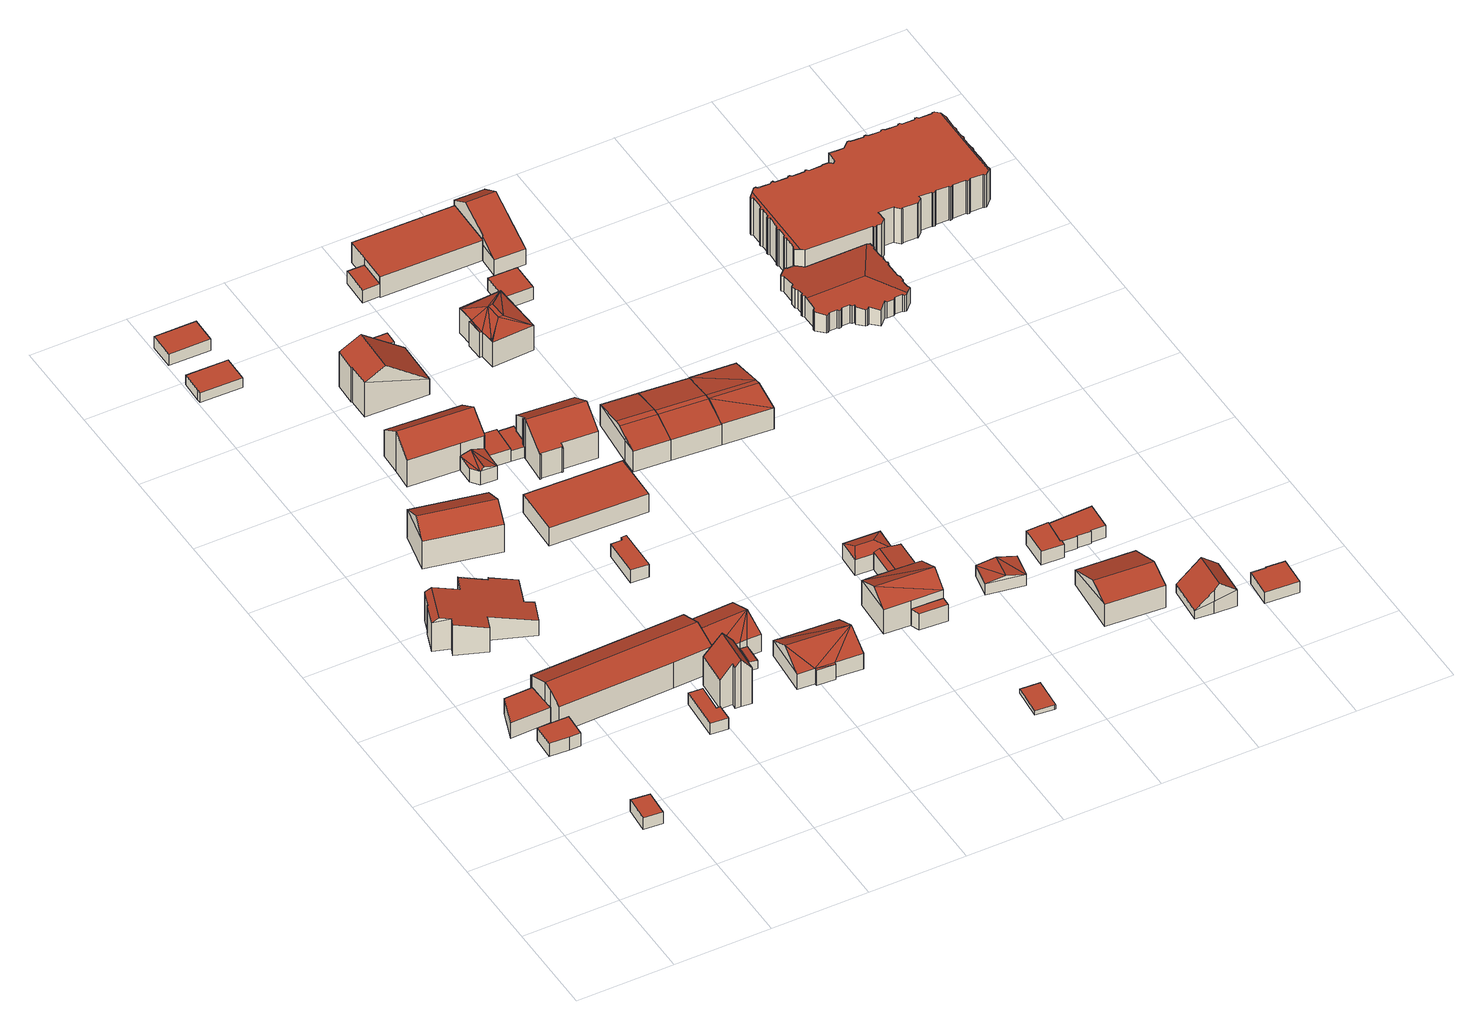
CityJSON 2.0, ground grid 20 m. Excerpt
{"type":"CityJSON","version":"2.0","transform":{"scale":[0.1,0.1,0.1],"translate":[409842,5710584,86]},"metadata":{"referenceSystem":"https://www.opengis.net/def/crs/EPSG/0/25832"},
"CityObjects":{
"building1":{"type":"Building","attributes":{"Gemeindeschluessel":"05978036","Geometrietyp2DReferenz":"3000","function":"31001_2460","roofType":"1000","measuredHeight":2.69},"geometry":[{"type":"MultiSurface","lod":"2","boundaries":[[[0,1,2,3]],[[1,4,5,2]],[[4,6,7,5]],[[6,0,3,7]],[[6,4,1,0]],[[3,2,5,7]]],"semantics":{"surfaces":[{"type":"WallSurface"},{"type":"RoofSurface"},{"type":"GroundSurface"}],"values":[0,0,0,0,1,2]}}]},
"building2":{"type":"Building","attributes":{"Gemeindeschluessel":"05978036","Geometrietyp2DReferenz":"3000","function":"31001_2460","roofType":"1000","measuredHeight":3.11},"geometry":[{"type":"MultiSurface","lod":"2","boundaries":[[[8,9,10,11]],[[9,12,13,10]],[[12,14,15,13]],[[14,16,17,15]],[[16,8,11,17]],[[16,14,12,9,8]],[[11,10,13,15,17]]],"semantics":{"surfaces":[{"type":"WallSurface"},{"type":"RoofSurface"},{"type":"GroundSurface"}],"values":[0,0,0,0,0,1,2]}}]},
"building3":{"type":"Building","attributes":{"Gemeindeschluessel":"05978036","Geometrietyp2DReferenz":"3000","function":"31001_2000","roofType":"1000","measuredHeight":3.64},"geometry":[{"type":"MultiSurface","lod":"2","boundaries":[[[18,19,20,21]],[[19,22,23,20]],[[22,24,25,23]],[[24,18,21,25]],[[24,22,19,18]],[[21,20,23,25]]],"semantics":{"surfaces":[{"type":"WallSurface"},{"type":"RoofSurface"},{"type":"GroundSurface"}],"values":[0,0,0,0,1,2]}}]},
"building4":{"type":"Building","attributes":{"Gemeindeschluessel":"05978036","Geometrietyp2DReferenz":"3000","function":"31001_1000","roofType":"5000","measuredHeight":7.67},"geometry":[{"type":"MultiSurface","lod":"2","boundaries":[[[26,27,28,29]],[[27,30,31,28]],[[30,32,33,31]],[[32,34,35,33]],[[34,36,37,35]],[[36,38,39,37]],[[38,40,41,39]],[[40,42,43,41]],[[42,44,45,43]],[[44,46,47,45]],[[46,48,49,47]],[[48,50,51,49]],[[50,52,53,51]],[[52,54,55,53]],[[54,56,57,55]],[[56,26,29,57]],[[58,59,48,46,44,42,40,38,36,34,32,30,27,26]],[[58,56,54,52,50,59]],[[50,48,59]],[[26,56,58]],[[29,28,31,33,35,37,39,41,43,45,47,49,51,53,55,57]]],"semantics":{"surfaces":[{"type":"WallSurface"},{"type":"RoofSurface"},{"type":"GroundSurface"}],"values":[0,0,0,0,0,0,0,0,0,0,0,0,0,0,0,0,1,1,0,0,2]}}]},
"building5":{"type":"Building","attributes":{"Gemeindeschluessel":"05978036","Geometrietyp2DReferenz":"3000","function":"31001_2000","roofType":"3100","measuredHeight":8.25},"geometry":[{"type":"MultiSurface","lod":"2","boundaries":[[[60,61,20,62]],[[61,63,64,20]],[[63,65,21,64]],[[65,66,67,21]],[[66,68,69,67]],[[68,70,71,69]],[[70,72,73,71]],[[72,74,75,73]],[[74,60,62,75]],[[70,68,66,65,63]],[[63,61,60,74,72,70]],[[62,20,64,21,67,69,71,73,75]]],"semantics":{"surfaces":[{"type":"WallSurface"},{"type":"RoofSurface"},{"type":"GroundSurface"}],"values":[0,0,0,0,0,0,0,0,0,1,1,2]}}]},
"building6":{"type":"Building","attributes":{"Gemeindeschluessel":"05978036","Geometrietyp2DReferenz":"3000","function":"31001_2460","roofType":"1000","measuredHeight":2.73},"geometry":[{"type":"MultiSurface","lod":"2","boundaries":[[[76,77,78,79]],[[77,80,81,78]],[[80,82,83,81]],[[82,84,85,83]],[[84,86,87,85]],[[86,76,79,87]],[[86,84,82,80,77,76]],[[79,78,81,83,85,87]]],"semantics":{"surfaces":[{"type":"WallSurface"},{"type":"RoofSurface"},{"type":"GroundSurface"}],"values":[0,0,0,0,0,0,1,2]}}]},
"building7":{"type":"Building","attributes":{"Gemeindeschluessel":"05978036","Geometrietyp2DReferenz":"3000","function":"31001_1000","roofType":"3100","measuredHeight":9.59},"geometry":[{"type":"MultiSurface","lod":"2","boundaries":[[[88,89,90,91]],[[89,92,93,90]],[[92,94,95,93]],[[94,88,91,95]],[[92,89,96]],[[88,94,97]],[[89,88,97,96]],[[94,92,96,97]],[[91,90,93,95]]],"semantics":{"surfaces":[{"type":"WallSurface"},{"type":"RoofSurface"},{"type":"GroundSurface"}],"values":[0,0,0,0,0,0,1,1,2]}}]},
"building8":{"type":"Building","attributes":{"Gemeindeschluessel":"05978036","Geometrietyp2DReferenz":"3000","function":"31001_2460","roofType":"1000","measuredHeight":2.29},"geometry":[{"type":"MultiSurface","lod":"2","boundaries":[[[98,99,100,101]],[[99,102,103,100]],[[102,104,105,103]],[[104,106,107,105]],[[106,98,101,107]],[[106,104,102,99,98]],[[101,100,103,105,107]]],"semantics":{"surfaces":[{"type":"WallSurface"},{"type":"RoofSurface"},{"type":"GroundSurface"}],"values":[0,0,0,0,0,1,2]}}]},
"building9":{"type":"Building","attributes":{"Gemeindeschluessel":"05978036","Geometrietyp2DReferenz":"3000","function":"31001_1000","roofType":"3100","measuredHeight":11.17},"geometry":[{"type":"MultiSurface","lod":"2","boundaries":[[[108,109,110,111]],[[109,112,113,110]],[[112,114,115,113]],[[114,116,117,115]],[[116,118,119,117]],[[118,120,121,119]],[[120,122,123,121]],[[122,108,111,123]],[[118,116,114,112]],[[112,109,108,122,120,118]],[[111,110,113,115,117,119,121,123]]],"semantics":{"surfaces":[{"type":"WallSurface"},{"type":"RoofSurface"},{"type":"GroundSurface"}],"values":[0,0,0,0,0,0,0,0,1,1,2]}}]},
"building10":{"type":"Building","attributes":{"Gemeindeschluessel":"05978036","Geometrietyp2DReferenz":"3000","function":"31001_2460","roofType":"1000","measuredHeight":2.71},"geometry":[{"type":"MultiSurface","lod":"2","boundaries":[[[124,125,126,127]],[[125,128,129,126]],[[128,130,131,129]],[[130,124,127,131]],[[130,128,125,124]],[[127,126,129,131]]],"semantics":{"surfaces":[{"type":"WallSurface"},{"type":"RoofSurface"},{"type":"GroundSurface"}],"values":[0,0,0,0,1,2]}}]},
"building11":{"type":"Building","attributes":{"Gemeindeschluessel":"05978036","Geometrietyp2DReferenz":"3000","function":"31001_9998","roofType":"2100","measuredHeight":2.14},"geometry":[{"type":"MultiSurface","lod":"2","boundaries":[[[132,133,134,135]],[[133,136,137,134]],[[136,138,139,137]],[[138,140,141,139]],[[140,132,135,141]],[[140,138,136,133,132]],[[135,134,137,139,141]]],"semantics":{"surfaces":[{"type":"WallSurface"},{"type":"RoofSurface"},{"type":"GroundSurface"}],"values":[0,0,0,0,0,1,2]}}]},
"building12":{"type":"Building","attributes":{"Gemeindeschluessel":"05978036","Geometrietyp2DReferenz":"3000","function":"31001_2000","roofType":"5000","measuredHeight":6.13},"geometry":[{"type":"MultiSurface","lod":"2","boundaries":[[[142,143,144,145]],[[143,146,147,144]],[[146,148,149,147]],[[148,150,151,149]],[[150,152,153,151]],[[152,142,145,153]],[[154,155,143,142]],[[155,148,146]],[[155,150,148]],[[155,152,150]],[[152,155,154]],[[146,143,155]],[[142,152,154]],[[145,144,147,149,151,153]]],"semantics":{"surfaces":[{"type":"WallSurface"},{"type":"RoofSurface"},{"type":"GroundSurface"}],"values":[0,0,0,0,0,0,1,1,1,1,1,0,0,2]}}]},
"building13":{"type":"Building","attributes":{"Gemeindeschluessel":"05978036","Geometrietyp2DReferenz":"3000","function":"31001_1100"},"children":["building13-1","building13-2"]},
"building13-1":{"type":"BuildingPart","attributes":{"roofType":"5000","measuredHeight":4.03},"parents":["building13"],"geometry":[{"type":"MultiSurface","lod":"2","boundaries":[[[156,157,158,159]],[[157,160,161,158]],[[162,163,164,165]],[[163,166,167,164]],[[166,156,159,167]],[[168,166,163,162]],[[166,168,169]],[[168,156,169]],[[160,156,168]],[[156,160,157]],[[156,166,169]],[[159,158,161,165,164,167]],[[165,161,160,162]],[[160,168,162]]],"semantics":{"surfaces":[{"type":"WallSurface"},{"type":"RoofSurface"},{"type":"GroundSurface"},{"type":"ClosureSurface"}],"values":[0,0,0,0,0,1,1,1,1,1,0,2,3,3]}}]},
"building13-2":{"type":"BuildingPart","attributes":{"roofType":"3100","measuredHeight":9.44},"parents":["building13"],"geometry":[{"type":"MultiSurface","lod":"2","boundaries":[[[170,161,160]],[[170,171,172,161]],[[171,173,174,172]],[[173,175,176,174]],[[175,177,178,176]],[[177,179,180,178]],[[179,181,182,180]],[[181,183,184,182]],[[183,185,162,165,184]],[[179,177,175,173]],[[173,171,170,185,183,181,179]],[[165,161,172,174,176,178,180,182,184]],[[160,168,162,185,170]],[[160,161,165,162]],[[160,162,168]]],"semantics":{"surfaces":[{"type":"WallSurface"},{"type":"RoofSurface"},{"type":"GroundSurface"},{"type":"ClosureSurface"}],"values":[0,0,0,0,0,0,0,0,0,1,1,2,0,3,3]}}]},
"building14":{"type":"Building","attributes":{"Gemeindeschluessel":"05978036","Geometrietyp2DReferenz":"3000","function":"31001_2460","roofType":"9999","measuredHeight":3},"geometry":[{"type":"MultiSurface","lod":"2","boundaries":[[[186,187,188,189,190,191]],[[191,190,192,193]],[[190,189,194,192]],[[189,188,195,194]],[[188,187,196,195]],[[187,186,197,196]],[[186,191,193,197]],[[193,192,194,195,196,197]]],"semantics":{"surfaces":[{"type":"RoofSurface"},{"type":"WallSurface"},{"type":"GroundSurface"}],"values":[0,1,1,1,1,1,1,2]}}]},
"building15":{"type":"Building","attributes":{"Gemeindeschluessel":"05978036","Geometrietyp2DReferenz":"3000","function":"31001_1000","roofType":"5000","measuredHeight":6.51},"geometry":[{"type":"MultiSurface","lod":"2","boundaries":[[[198,199,200,201]],[[199,202,203,200]],[[202,204,205,203]],[[204,206,207,205]],[[206,208,209,207]],[[208,210,211,209]],[[210,212,213,211]],[[212,198,201,213]],[[214,202,199]],[[202,208,204]],[[214,208,202]],[[215,208,214]],[[208,215,210]],[[204,208,206]],[[212,214,198]],[[214,212,215]],[[199,198,214]],[[212,210,215]],[[201,200,203,205,207,209,211,213]]],"semantics":{"surfaces":[{"type":"WallSurface"},{"type":"RoofSurface"},{"type":"GroundSurface"}],"values":[0,0,0,0,0,0,0,0,1,1,1,1,1,1,1,1,0,0,2]}}]},
"building16":{"type":"Building","attributes":{"Gemeindeschluessel":"05978036","Geometrietyp2DReferenz":"3000","function":"31001_2460","roofType":"9999","measuredHeight":3},"geometry":[{"type":"MultiSurface","lod":"2","boundaries":[[[216,217,218,219,220,221]],[[221,220,222,223]],[[220,219,224,222]],[[219,218,225,224]],[[218,217,226,225]],[[217,216,227,226]],[[216,221,223,227]],[[223,222,224,225,226,227]]],"semantics":{"surfaces":[{"type":"RoofSurface"},{"type":"WallSurface"},{"type":"GroundSurface"}],"values":[0,1,1,1,1,1,1,2]}}]},
"building17":{"type":"Building","attributes":{"Gemeindeschluessel":"05978036","Geometrietyp2DReferenz":"3000","function":"31001_2000","roofType":"1000","measuredHeight":4.3},"geometry":[{"type":"MultiSurface","lod":"2","boundaries":[[[228,229,230,231]],[[229,232,233,230]],[[232,234,235,233]],[[234,228,231,235]],[[234,232,229,228]],[[231,230,233,235]]],"semantics":{"surfaces":[{"type":"WallSurface"},{"type":"RoofSurface"},{"type":"GroundSurface"}],"values":[0,0,0,0,1,2]}}]},
"building18":{"type":"Building","attributes":{"Gemeindeschluessel":"05978036","Geometrietyp2DReferenz":"3000","function":"31001_1000","roofType":"5000","measuredHeight":10.48},"geometry":[{"type":"MultiSurface","lod":"2","boundaries":[[[236,237,238,239]],[[237,240,241,238]],[[240,242,243,241]],[[242,244,245,243]],[[244,246,247,245]],[[246,236,239,247]],[[237,236,248,249]],[[242,240,249,248,246,244]],[[240,237,249]],[[236,246,248]],[[239,238,241,243,245,247]]],"semantics":{"surfaces":[{"type":"WallSurface"},{"type":"RoofSurface"},{"type":"GroundSurface"}],"values":[0,0,0,0,0,0,1,1,0,0,2]}}]},
"building19":{"type":"Building","attributes":{"Gemeindeschluessel":"05978036","Geometrietyp2DReferenz":"3000","function":"31001_2460","roofType":"1000","measuredHeight":2.48},"geometry":[{"type":"MultiSurface","lod":"2","boundaries":[[[250,251,227,252]],[[251,253,226,227]],[[253,254,255,226]],[[254,256,257,255]],[[256,258,259,257]],[[258,260,261,259]],[[260,262,263,261]],[[262,250,252,263]],[[262,260,258,256,254,253,251,250]],[[252,227,226,255,257,259,261,263]]],"semantics":{"surfaces":[{"type":"WallSurface"},{"type":"RoofSurface"},{"type":"GroundSurface"}],"values":[0,0,0,0,0,0,0,0,1,2]}}]},
"building20":{"type":"Building","attributes":{"Gemeindeschluessel":"05978036","Geometrietyp2DReferenz":"3000","function":"31001_2460","roofType":"1000","measuredHeight":2.31},"geometry":[{"type":"MultiSurface","lod":"2","boundaries":[[[264,265,266,267]],[[265,268,269,266]],[[268,270,271,269]],[[270,264,267,271]],[[270,268,265,264]],[[267,266,269,271]]],"semantics":{"surfaces":[{"type":"WallSurface"},{"type":"RoofSurface"},{"type":"GroundSurface"}],"values":[0,0,0,0,1,2]}}]},
"building21":{"type":"Building","attributes":{"Gemeindeschluessel":"05978036","Geometrietyp2DReferenz":"3000","function":"31001_1000","roofType":"3100","measuredHeight":9.47},"geometry":[{"type":"MultiSurface","lod":"2","boundaries":[[[272,273,274,275]],[[273,276,277,274]],[[276,278,279,277]],[[278,280,281,279]],[[280,282,283,281]],[[282,284,285,283]],[[284,286,252,285]],[[286,287,263,252]],[[287,288,261,263]],[[288,289,259,261]],[[289,290,257,259]],[[290,291,292,257]],[[291,293,294,292]],[[293,295,296,294]],[[295,297,298,296]],[[297,272,275,298]],[[293,291,290,289,288,287,286,284]],[[284,282,280,278,276,273,272,297,295,293]],[[275,274,277,279,281,283,285,252,263,261,259,257,292,294,296,298]]],"semantics":{"surfaces":[{"type":"WallSurface"},{"type":"RoofSurface"},{"type":"GroundSurface"}],"values":[0,0,0,0,0,0,0,0,0,0,0,0,0,0,0,0,1,1,2]}}]},
"building22":{"type":"Building","attributes":{"Gemeindeschluessel":"05978036","Geometrietyp2DReferenz":"3000","function":"31001_2460","roofType":"1000","measuredHeight":1.03},"geometry":[{"type":"MultiSurface","lod":"2","boundaries":[[[299,300,301,302]],[[300,303,304,301]],[[303,305,306,304]],[[305,307,308,306]],[[307,299,302,308]],[[307,305,303,300,299]],[[302,301,304,306,308]]],"semantics":{"surfaces":[{"type":"WallSurface"},{"type":"RoofSurface"},{"type":"GroundSurface"}],"values":[0,0,0,0,0,1,2]}}]},
"building23":{"type":"Building","attributes":{"Gemeindeschluessel":"05978036","Geometrietyp2DReferenz":"3000","function":"31001_2000","roofType":"9999","measuredHeight":6.55},"geometry":[{"type":"MultiSurface","lod":"2","boundaries":[[[309,310,311,312]],[[310,313,314,311]],[[313,315,316,314]],[[315,317,318,316]],[[317,309,312,318]],[[317,319,320,309]],[[310,321,322,323,313]],[[324,320,319,325,322,321]],[[315,323,322,325,319,317]],[[313,323,315]],[[309,320,324,321,310]],[[312,311,314,316,318]]],"semantics":{"surfaces":[{"type":"WallSurface"},{"type":"RoofSurface"},{"type":"GroundSurface"}],"values":[0,0,0,0,0,1,1,1,0,0,0,2]}}]},
"building24":{"type":"Building","attributes":{"Gemeindeschluessel":"05978036","Geometrietyp2DReferenz":"3000","function":"31001_1000"},"children":["building24-1","building24-2","building24-3","building24-4"]},
"building24-1":{"type":"BuildingPart","attributes":{"roofType":"3100","measuredHeight":4.59},"parents":["building24"],"geometry":[{"type":"MultiSurface","lod":"2","boundaries":[[[326,327,328,329,330]],[[331,332,333,334,335]],[[332,336,337,333]],[[338,339,340,341]],[[339,326,330,340]],[[342,336,332,331,343]],[[343,327,326,339,338,342]],[[330,329,344,334,333,337,345,341,340]],[[346,328,327,343]],[[344,329,328,346]],[[331,335,346,343]],[[344,346,335,334]],[[345,337,336,342]],[[345,342,338,341]]],"semantics":{"surfaces":[{"type":"WallSurface"},{"type":"RoofSurface"},{"type":"GroundSurface"},{"type":"ClosureSurface"}],"values":[0,0,0,0,0,1,1,2,0,3,0,3,3,3]}}]},
"building24-2":{"type":"BuildingPart","attributes":{"roofType":"5000","measuredHeight":4.64},"parents":["building24"],"geometry":[{"type":"MultiSurface","lod":"2","boundaries":[[[347,348,349,350]],[[348,351,352,349]],[[351,335,334,352]],[[353,335,351]],[[354,353,351,348]],[[354,348,347]],[[353,354,347,328,346,335]],[[350,349,352,334,344,329]],[[350,329,328,347]],[[329,344,346,328]],[[344,334,335,346]]],"semantics":{"surfaces":[{"type":"WallSurface"},{"type":"RoofSurface"},{"type":"GroundSurface"},{"type":"ClosureSurface"}],"values":[0,0,0,1,1,1,1,2,0,3,3]}}]},
"building24-3":{"type":"BuildingPart","attributes":{"roofType":"3100","measuredHeight":8.59},"parents":["building24"],"geometry":[{"type":"MultiSurface","lod":"2","boundaries":[[[355,356,357,337,336]],[[356,358,359,360,357]],[[361,362,363,364,365]],[[362,366,367,363]],[[366,368,338,341,367]],[[366,369,356,355,368]],[[369,366,370]],[[370,358,369]],[[358,370,362,361]],[[356,369,358]],[[370,366,362]],[[341,345,337,357,360,364,363,367]],[[336,342,338,368,355]],[[336,337,345,342]],[[345,341,338,342]],[[365,359,358,361]],[[365,364,360,359]]],"semantics":{"surfaces":[{"type":"WallSurface"},{"type":"RoofSurface"},{"type":"GroundSurface"},{"type":"ClosureSurface"}],"values":[0,0,0,0,0,1,1,1,1,0,0,2,0,3,3,0,3]}}]},
"building24-4":{"type":"BuildingPart","attributes":{"roofType":"1000","measuredHeight":3.96},"parents":["building24"],"geometry":[{"type":"MultiSurface","lod":"2","boundaries":[[[359,371,372,360]],[[371,373,374,372]],[[373,365,364,374]],[[365,373,371,359]],[[360,372,374,364]],[[360,364,365,359]]],"semantics":{"surfaces":[{"type":"WallSurface"},{"type":"RoofSurface"},{"type":"GroundSurface"},{"type":"ClosureSurface"}],"values":[0,0,0,1,2,3]}}]},
"building25":{"type":"Building","attributes":{"Gemeindeschluessel":"05978036","Geometrietyp2DReferenz":"3000","function":"31001_1000","roofType":"5000","measuredHeight":7.41},"geometry":[{"type":"MultiSurface","lod":"2","boundaries":[[[375,376,377,378]],[[376,379,380,377]],[[379,381,382,380]],[[381,383,384,382]],[[383,385,386,384]],[[385,387,388,386]],[[387,389,390,388]],[[389,375,378,390]],[[391,392,393]],[[391,381,392]],[[391,387,381]],[[387,391,394]],[[387,383,381]],[[383,387,385]],[[375,395,396]],[[375,391,395]],[[375,394,391]],[[394,375,389]],[[396,397,376]],[[397,396,395]],[[393,376,397]],[[393,379,376]],[[379,393,392]],[[393,397,395,391]],[[376,375,396]],[[381,379,392]],[[389,387,394]],[[378,377,380,382,384,386,388,390]]],"semantics":{"surfaces":[{"type":"WallSurface"},{"type":"RoofSurface"},{"type":"GroundSurface"}],"values":[0,0,0,0,0,0,0,0,1,1,1,1,1,1,1,1,1,1,1,1,1,1,1,1,0,0,0,2]}}]},
"building26":{"type":"Building","attributes":{"Gemeindeschluessel":"05978036","Geometrietyp2DReferenz":"3000","function":"31001_2000","roofType":"9999","measuredHeight":6.58},"geometry":[{"type":"MultiSurface","lod":"2","boundaries":[[[309,398,399,312]],[[398,400,401,399]],[[400,310,311,401]],[[310,309,312,311]],[[398,309,402,403]],[[400,398,403,404]],[[310,400,404,321]],[[309,310,321,402]],[[404,403,402,321]],[[312,399,401,311]]],"semantics":{"surfaces":[{"type":"WallSurface"},{"type":"RoofSurface"},{"type":"GroundSurface"}],"values":[0,0,0,0,1,0,1,0,1,2]}}]},
"building27":{"type":"Building","attributes":{"Gemeindeschluessel":"05978036","Geometrietyp2DReferenz":"3000","function":"31001_2000"},"children":["building27-1","building27-2"]},
"building27-1":{"type":"BuildingPart","attributes":{"roofType":"1000","measuredHeight":3},"parents":["building27"],"geometry":[{"type":"MultiSurface","lod":"2","boundaries":[[[405,406,407,408]],[[406,409,410,407]],[[409,411,412,410]],[[411,409,406,405]],[[408,407,410,412]],[[408,412,411,405]]],"semantics":{"surfaces":[{"type":"WallSurface"},{"type":"RoofSurface"},{"type":"GroundSurface"},{"type":"ClosureSurface"}],"values":[0,0,0,1,2,3]}}]},
"building27-2":{"type":"BuildingPart","attributes":{"roofType":"1000","measuredHeight":4.84},"parents":["building27"],"geometry":[{"type":"MultiSurface","lod":"2","boundaries":[[[413,412,411]],[[413,414,415,412]],[[414,416,417,415]],[[416,418,419,417]],[[418,420,421,419]],[[420,422,423,421]],[[422,424,405,408,423]],[[422,420,418,416,414,413,424]],[[408,412,415,417,419,421,423]],[[411,405,424,413]],[[411,412,408,405]]],"semantics":{"surfaces":[{"type":"WallSurface"},{"type":"RoofSurface"},{"type":"GroundSurface"},{"type":"ClosureSurface"}],"values":[0,0,0,0,0,0,0,1,2,0,3]}}]},
"building28":{"type":"Building","attributes":{"Gemeindeschluessel":"05978036","Geometrietyp2DReferenz":"3000","function":"31001_2460","roofType":"1000","measuredHeight":2.92},"geometry":[{"type":"MultiSurface","lod":"2","boundaries":[[[425,426,427,428]],[[426,429,430,427]],[[429,431,432,430]],[[431,425,428,432]],[[431,429,426,425]],[[428,427,430,432]]],"semantics":{"surfaces":[{"type":"WallSurface"},{"type":"RoofSurface"},{"type":"GroundSurface"}],"values":[0,0,0,0,1,2]}}]},
"building29":{"type":"Building","attributes":{"Gemeindeschluessel":"05978036","Geometrietyp2DReferenz":"3000","function":"31001_1310","roofType":"3100","measuredHeight":3.42},"geometry":[{"type":"MultiSurface","lod":"2","boundaries":[[[433,434,435,436]],[[434,437,438,435]],[[437,439,440,438]],[[439,433,436,440]],[[437,434,441]],[[433,439,442]],[[442,434,433]],[[434,442,441]],[[439,441,442]],[[441,439,437]],[[436,435,438,440]]],"semantics":{"surfaces":[{"type":"WallSurface"},{"type":"RoofSurface"},{"type":"GroundSurface"}],"values":[0,0,0,0,0,0,1,1,1,1,2]}}]},
"building30":{"type":"Building","attributes":{"Gemeindeschluessel":"05978036","Geometrietyp2DReferenz":"3000","function":"31001_2000","roofType":"9999","measuredHeight":6.61},"geometry":[{"type":"MultiSurface","lod":"2","boundaries":[[[443,444,445,399]],[[444,446,447,445]],[[446,448,401,447]],[[448,443,399,401]],[[443,449,444]],[[449,443,403]],[[446,444,449,450]],[[451,446,450]],[[446,451,448]],[[443,448,451,403]],[[450,449,403,451]],[[399,445,447,401]]],"semantics":{"surfaces":[{"type":"WallSurface"},{"type":"RoofSurface"},{"type":"GroundSurface"}],"values":[0,0,0,0,1,1,0,1,1,0,1,2]}}]},
"building31":{"type":"Building","attributes":{"Gemeindeschluessel":"05978036","Geometrietyp2DReferenz":"3000","function":"31001_1000","roofType":"5000","measuredHeight":8.93},"geometry":[{"type":"MultiSurface","lod":"2","boundaries":[[[452,453,417,419]],[[453,454,455,417]],[[454,456,457,455]],[[456,458,459,457]],[[458,460,461,459]],[[460,462,463,461]],[[462,464,465,463]],[[464,466,421,465]],[[466,452,419,421]],[[467,468,469,470,471,472]],[[473,472,471,474,475,464,462]],[[464,475,466]],[[466,475,474,452]],[[452,474,471,470,453]],[[460,473,462]],[[458,467,472,473,460]],[[453,470,469,454]],[[454,469,468,456]],[[456,468,467,458]],[[419,417,455,457,459,461,463,465,421]]],"semantics":{"surfaces":[{"type":"WallSurface"},{"type":"RoofSurface"},{"type":"GroundSurface"}],"values":[0,0,0,0,0,0,0,0,0,1,1,0,0,0,0,0,0,0,0,2]}}]},
"building32":{"type":"Building","attributes":{"Gemeindeschluessel":"05978036","Geometrietyp2DReferenz":"3000","function":"31001_2460","roofType":"1000","measuredHeight":3.22},"geometry":[{"type":"MultiSurface","lod":"2","boundaries":[[[476,477,478,479]],[[477,480,481,478]],[[480,482,483,481]],[[482,484,485,483]],[[484,486,487,485]],[[486,476,479,487]],[[486,484,482,480,477,476]],[[479,478,481,483,485,487]]],"semantics":{"surfaces":[{"type":"WallSurface"},{"type":"RoofSurface"},{"type":"GroundSurface"}],"values":[0,0,0,0,0,0,1,2]}}]},
"building33":{"type":"Building","attributes":{"Gemeindeschluessel":"05978036","Geometrietyp2DReferenz":"3000","function":"31001_1000","roofType":"3100","measuredHeight":6.99},"geometry":[{"type":"MultiSurface","lod":"2","boundaries":[[[488,489,490,491]],[[489,492,493,490]],[[492,494,495,493]],[[494,488,491,495]],[[492,489,496]],[[488,494,497]],[[489,488,497,496]],[[494,492,496,497]],[[491,490,493,495]]],"semantics":{"surfaces":[{"type":"WallSurface"},{"type":"RoofSurface"},{"type":"GroundSurface"}],"values":[0,0,0,0,0,0,1,1,2]}}]},
"building34":{"type":"Building","attributes":{"Gemeindeschluessel":"05978036","Geometrietyp2DReferenz":"3000","function":"31001_2460","roofType":"1000","measuredHeight":2.9},"geometry":[{"type":"MultiSurface","lod":"2","boundaries":[[[498,499,485,500]],[[499,501,483,485]],[[501,502,481,483]],[[502,503,504,481]],[[503,505,506,504]],[[505,507,508,506]],[[507,509,510,508]],[[509,511,512,510]],[[511,498,500,512]],[[511,509,507,505,503,502,501,499,498]],[[500,485,483,481,504,506,508,510,512]]],"semantics":{"surfaces":[{"type":"WallSurface"},{"type":"RoofSurface"},{"type":"GroundSurface"}],"values":[0,0,0,0,0,0,0,0,0,1,2]}}]},
"building35":{"type":"Building","attributes":{"Gemeindeschluessel":"05978036","Geometrietyp2DReferenz":"3000","function":"31001_2460","roofType":"3100","measuredHeight":6.6},"geometry":[{"type":"MultiSurface","lod":"2","boundaries":[[[513,514,515,516]],[[514,517,518,515]],[[517,519,520,518]],[[519,521,522,520]],[[521,513,516,522]],[[521,523,524,525,513]],[[514,525,524,517]],[[519,523,521]],[[517,524,523,519]],[[513,525,514]],[[516,515,518,520,522]]],"semantics":{"surfaces":[{"type":"WallSurface"},{"type":"RoofSurface"},{"type":"GroundSurface"}],"values":[0,0,0,0,0,1,1,0,0,0,2]}}]},
"building36":{"type":"Building","attributes":{"Gemeindeschluessel":"05978036","Geometrietyp2DReferenz":"3000","function":"31001_2460","roofType":"1000","measuredHeight":2.66},"geometry":[{"type":"MultiSurface","lod":"2","boundaries":[[[526,527,528,529]],[[527,530,531,528]],[[530,532,533,531]],[[532,534,535,533]],[[534,536,537,535]],[[536,526,529,537]],[[536,534,532,530,527,526]],[[529,528,531,533,535,537]]],"semantics":{"surfaces":[{"type":"WallSurface"},{"type":"RoofSurface"},{"type":"GroundSurface"}],"values":[0,0,0,0,0,0,1,2]}}]},
"building37":{"type":"Building","attributes":{"Gemeindeschluessel":"05978036","Geometrietyp2DReferenz":"3000","function":"31001_2000","roofType":"5000","measuredHeight":5.12},"geometry":[{"type":"MultiSurface","lod":"2","boundaries":[[[538,539,540,541]],[[539,542,543,540]],[[542,544,545,543]],[[544,546,547,545]],[[546,548,549,547]],[[548,550,551,549]],[[550,552,553,551]],[[552,554,555,553]],[[554,556,557,555]],[[556,558,559,557]],[[558,560,561,559]],[[560,562,563,561]],[[562,564,565,563]],[[564,566,567,565]],[[566,568,569,567]],[[568,570,571,569]],[[570,572,573,571]],[[572,574,575,573]],[[574,576,577,575]],[[576,578,579,577]],[[578,580,581,579]],[[580,582,583,581]],[[582,584,585,583]],[[584,586,587,585]],[[586,588,589,587]],[[588,590,591,589]],[[590,592,593,591]],[[592,594,595,593]],[[594,596,597,595]],[[596,598,599,597]],[[598,600,601,599]],[[600,602,603,601]],[[602,604,605,603]],[[604,606,607,605]],[[606,608,609,607]],[[608,610,611,609]],[[610,612,613,611]],[[612,614,615,613]],[[614,616,617,615]],[[616,618,619,617]],[[618,620,621,619]],[[620,622,623,621]],[[622,624,625,623]],[[624,626,627,625]],[[626,628,629,627]],[[628,630,631,629]],[[630,632,633,631]],[[632,634,635,633]],[[634,636,637,635]],[[636,638,639,637]],[[638,640,641,639]],[[640,642,643,641]],[[642,644,645,643]],[[644,646,647,645]],[[646,648,649,647]],[[648,650,651,649]],[[650,652,653,651]],[[652,654,655,653]],[[654,656,657,655]],[[656,658,659,657]],[[658,538,541,659]],[[580,578,576,574,572,570,568,566,564,562,560,558,556,554,552,550,548,546,544,542,660,661,662]],[[661,660,539,538,658,656,654,652,650,648,646,644,642,640,638,636,634,632,663]],[[624,622,620,618,616,614,612,610,608,606,604,602,600,598,596,594,592,590,588,586,584,582,662,661,663,630,628,626]],[[542,539,660]],[[632,630,663]],[[582,580,662]],[[541,540,543,545,547,549,551,553,555,557,559,561,563,565,567,569,571,573,575,577,579,581,583,585,587,589,591,593,595,597,599,601,603,605,607,609,611,613,615,617,619,621,623,625,627,629,631,633,635,637,639,641,643,645,647,649,651,653,655,657,659]]],"semantics":{"surfaces":[{"type":"WallSurface"},{"type":"RoofSurface"},{"type":"GroundSurface"}],"values":[0,0,0,0,0,0,0,0,0,0,0,0,0,0,0,0,0,0,0,0,0,0,0,0,0,0,0,0,0,0,0,0,0,0,0,0,0,0,0,0,0,0,0,0,0,0,0,0,0,0,0,0,0,0,0,0,0,0,0,0,0,1,1,1,0,0,0,2]}}]},
"building38":{"type":"Building","attributes":{"Gemeindeschluessel":"05978036","Geometrietyp2DReferenz":"3000","function":"31001_2000","roofType":"5000","measuredHeight":9.04},"geometry":[{"type":"MultiSurface","lod":"2","boundaries":[[[664,665,666,667]],[[665,668,669,666]],[[668,670,671,669]],[[670,672,673,671]],[[672,674,675,673]],[[674,676,677,675]],[[676,678,679,677]],[[678,680,681,679]],[[680,682,683,681]],[[682,684,685,683]],[[684,686,687,685]],[[686,688,689,687]],[[688,690,691,689]],[[690,692,693,691]],[[692,694,695,693]],[[694,696,697,695]],[[696,698,699,697]],[[698,700,701,699]],[[700,702,703,701]],[[702,704,705,703]],[[704,706,707,705]],[[706,708,709,707]],[[708,710,711,709]],[[710,712,713,711]],[[712,714,715,713]],[[714,716,717,715]],[[716,718,719,717]],[[718,720,721,719]],[[720,722,723,721]],[[722,724,725,723]],[[724,726,727,725]],[[726,728,729,727]],[[728,730,731,729]],[[730,732,733,731]],[[732,734,735,733]],[[734,736,737,735]],[[736,738,739,737]],[[738,740,741,739]],[[740,742,743,741]],[[742,744,745,743]],[[744,746,747,745]],[[746,748,749,747]],[[748,750,751,749]],[[750,752,753,751]],[[752,754,755,753]],[[754,756,757,755]],[[756,758,759,757]],[[758,760,761,759]],[[760,762,763,761]],[[762,764,765,763]],[[764,766,767,765]],[[766,768,769,767]],[[768,770,771,769]],[[770,772,773,771]],[[772,774,775,773]],[[774,776,777,775]],[[776,778,779,777]],[[778,780,781,779]],[[780,782,783,781]],[[782,784,785,783]],[[784,786,787,785]],[[786,788,789,787]],[[788,790,791,789]],[[790,792,793,791]],[[792,794,795,793]],[[794,796,797,795]],[[796,798,799,797]],[[798,800,801,799]],[[800,802,803,801]],[[802,804,805,803]],[[804,806,807,805]],[[806,808,809,807]],[[808,810,811,809]],[[810,812,813,811]],[[812,814,815,813]],[[814,816,817,815]],[[816,818,819,817]],[[818,820,821,819]],[[820,822,823,821]],[[822,824,825,823]],[[824,826,827,825]],[[826,828,829,827]],[[828,830,831,829]],[[830,832,833,831]],[[832,834,835,833]],[[834,836,837,835]],[[836,838,839,837]],[[838,840,841,839]],[[840,842,843,841]],[[842,844,845,843]],[[844,846,847,845]],[[846,848,849,847]],[[848,850,851,849]],[[850,852,853,851]],[[852,854,855,853]],[[854,856,857,855]],[[856,858,859,857]],[[858,860,861,859]],[[860,862,863,861]],[[862,864,865,863]],[[864,866,867,865]],[[866,868,869,867]],[[868,870,871,869]],[[870,872,873,871]],[[872,874,875,873]],[[874,876,877,875]],[[876,878,879,877]],[[878,880,881,879]],[[880,882,883,881]],[[882,884,885,883]],[[884,886,887,885]],[[886,888,889,887]],[[888,890,891,889]],[[890,892,893,891]],[[892,894,895,893]],[[894,896,897,895]],[[896,898,899,897]],[[898,900,901,899]],[[900,902,903,901]],[[902,904,905,903]],[[904,906,907,905]],[[906,664,667,907]],[[702,700,698,696,694,692,690,688,686,684,682,680,678,676,674,672,670,668,665,664,908,909,706,704]],[[840,838,836,834,832,830,828,826,824,822,820,818,816,814,812,810,808,806,804,802,800,798,910,911]],[[876,874,872,870,868,866,864,862,860,858,856,854,852,850,848,846,844,842,911,910,796,794,792,790,788,786,784,782,780,778,776,774,772,770,768,766,764,762,760,758,756,754,752,750,748,746,744,742,740,738,736,734,732,730,728,726,724,722,720,718,716,714,712,710,708,909,908,906,904,902,900,898,896,894,892,890,888,886,884,882,880,878]],[[842,840,911]],[[798,796,910]],[[708,706,909]],[[664,906,908]],[[667,666,669,671,673,675,677,679,681,683,685,687,689,691,693,695,697,699,701,703,705,707,709,711,713,715,717,719,721,723,725,727,729,731,733,735,737,739,741,743,745,747,749,751,753,755,757,759,761,763,765,767,769,771,773,775,777,779,781,783,785,787,789,791,793,795,797,799,801,803,805,807,809,811,813,815,817,819,821,823,825,827,829,831,833,835,837,839,841,843,845,847,849,851,853,855,857,859,861,863,865,867,869,871,873,875,877,879,881,883,885,887,889,891,893,895,897,899,901,903,905,907]]],"semantics":{"surfaces":[{"type":"WallSurface"},{"type":"RoofSurface"},{"type":"GroundSurface"}],"values":[0,0,0,0,0,0,0,0,0,0,0,0,0,0,0,0,0,0,0,0,0,0,0,0,0,0,0,0,0,0,0,0,0,0,0,0,0,0,0,0,0,0,0,0,0,0,0,0,0,0,0,0,0,0,0,0,0,0,0,0,0,0,0,0,0,0,0,0,0,0,0,0,0,0,0,0,0,0,0,0,0,0,0,0,0,0,0,0,0,0,0,0,0,0,0,0,0,0,0,0,0,0,0,0,0,0,0,0,0,0,0,0,0,0,0,0,0,0,0,0,0,0,1,1,1,0,0,0,0,2]}}]}
},
"vertices":[
[103,143,89],[142,139,89],[142,139,62],[103,143,62],[138,85,89],[138,85,62],[99,88,89],[99,88,62],
[55,354,82],[57,401,82],[57,401,51],[55,354,51],[121,400,82],[121,400,51],[118,350,82],[118,350,51],[96,351,82],[96,351,51],
[102,499,83],[104,436,83],[104,436,47],[102,499,47],[21,434,83],[21,434,47],[44,498,83],[44,498,47],
[109,775,101],[121,806,102],[121,806,36],[109,775,36],[173,786,89],[173,786,36],[175,791,89],[175,791,36],[227,772,76],[227,772,36],[206,716,76],[206,716,36],[225,709,72],[225,709,36],[207,662,72],[207,662,36],[120,695,93],[120,695,36],[109,667,93],[109,667,36],[47,691,108],[47,691,36],[53,707,108],[53,707,36],[19,719,104],[19,719,36],[35,763,104],[35,763,36],[36,762,105],[36,762,36],[49,797,105],[49,797,36],[61,793,113],[32,715,113],
[104,404,109],[104,436,122],[104,404,47],[103,454,129],[103,454,47],[102,499,110],[102,504,109],[102,504,47],[420,513,109],[420,513,47],[421,463,129],[421,463,47],[423,413,109],[423,413,47],[342,410,108],[342,410,47],
[331,257,85],[337,348,85],[337,348,58],[331,257,58],[366,346,85],[366,346,58],[361,288,85],[361,288,58],[369,288,85],[369,288,58],[367,254,85],[367,254,58],
[134,1014,97],[284,983,97],[284,983,31],[134,1014,31],[266,894,97],[266,894,31],[116,926,97],[116,926,31],[273,930,127],[123,961,127],
[2,1534,32],[2,1543,32],[2,1543,9],[2,1534,9],[3,1589,32],[3,1589,9],[89,1588,32],[89,1588,9],[88,1533,32],[88,1533,9],
[383,313,122],[388,384,122],[388,384,54],[383,313,54],[425,381,165],[425,381,54],[446,380,139],[446,380,54],[440,298,139],[440,298,54],[419,300,165],[419,300,54],[407,300,151],[407,300,54],[408,312,151],[408,312,54],
[4,1654,31],[5,1709,31],[5,1709,4],[4,1654,4],[91,1708,31],[91,1708,4],[90,1653,31],[90,1653,4],
[478,376,76],[482,416,76],[482,416,55],[478,376,55],[497,417,74],[497,417,55],[496,407,74],[496,407,55],[494,374,74],[494,374,55],
[420,513,90],[523,517,90],[523,517,49],[420,513,49],[526,417,90],[526,417,49],[497,417,90],[497,417,49],[482,416,90],[482,416,49],[423,413,90],[423,413,49],[421,464,110],[525,468,110],
[321,1080,57],[309,1096,57],[309,1096,24],[321,1080,24],[310,1133,57],[310,1133,24],[358,1130,57],[356,1107,57],[356,1107,24],[358,1130,24],[355,1078,57],[355,1078,24],[332,1132,64],[329,1080,64],
[310,1133,87],[205,1140,87],[205,1140,24],[208,1186,119],[208,1186,24],[210,1232,87],[210,1232,24],[364,1222,87],[364,1222,24],[362,1176,119],[362,1176,24],[361,1166,111],[361,1166,24],[359,1130,87],[359,1130,24],[358,1130,87],
[448,791,67],[447,784,67],[423,784,67],[420,705,67],[456,703,67],[459,791,67],[456,703,37],[459,791,37],[420,705,37],[423,784,37],[447,784,37],[448,791,37],
[661,374,100],[654,272,100],[654,272,64],[661,374,64],[598,276,100],[598,276,64],[597,271,100],[597,271,64],[559,274,100],[559,274,64],[559,279,100],[559,279,64],[523,281,100],[523,281,64],[531,382,100],[531,382,64],[657,322,129],[527,331,129],
[397,1104,59],[401,1162,59],[361,1166,59],[359,1130,59],[358,1130,59],[356,1107,59],[358,1130,29],[356,1107,29],[359,1130,29],[361,1166,29],[401,1162,29],[397,1104,29],
[348,971,74],[548,964,74],[548,964,31],[348,971,31],[545,862,74],[545,862,31],[344,869,74],[344,869,31],
[370,1442,52],[367,1347,52],[367,1347,15],[370,1442,15],[236,1351,97],[236,1351,15],[237,1397,97],[237,1397,15],[235,1397,97],[235,1397,15],[237,1445,97],[237,1445,15],[281,1444,120],[279,1350,120],
[424,1102,54],[397,1104,54],[424,1102,29],[401,1162,54],[435,1160,54],[435,1160,29],[434,1146,54],[434,1146,29],[432,1146,54],[432,1146,29],[430,1109,54],[430,1109,29],[425,1110,54],[425,1110,29],
[316,1510,36],[371,1508,36],[371,1508,13],[316,1510,13],[370,1481,36],[370,1481,13],[315,1482,36],[315,1482,13],
[465,1033,86],[463,1033,86],[463,1033,29],[465,1033,29],[463,1035,88],[463,1035,29],[422,1038,88],[422,1038,29],[422,1036,87],[422,1036,29],[420,1036,87],[420,1036,29],[424,1096,124],[424,1096,29],[424,1102,120],[425,1110,115],[430,1109,115],[432,1146,92],[434,1146,92],[547,1137,92],[547,1137,29],[543,1086,124],[543,1086,29],[539,1036,92],[539,1036,29],[466,1041,92],[466,1041,29],
[859,11,76],[864,76,76],[864,76,66],[859,11,66],[905,73,76],[905,73,66],[900,7,76],[900,7,66],[898,7,76],[898,7,66],
[659,1105,78],[648,966,78],[648,966,29],[659,1105,29],[574,972,78],[574,972,29],[576,1004,78],[576,1004,29],[585,1111,78],[585,1111,29],[579,1042,95],[653,1036,95],[652,1021,95],[578,1027,95],[576,1004,88],[653,1030,95],[579,1033,95],
[804,447,94],[807,507,94],[807,507,91],[807,507,54],[804,447,54],[844,505,96],[861,504,94],[861,504,54],[844,505,54],[844,505,91],[857,429,94],[857,429,54],[773,433,79],[774,448,79],[774,448,54],[773,433,54],[815,431,100],[819,506,100],[819,506,54],[815,431,54],[819,506,91],
[770,509,91],[772,559,91],[772,559,54],[770,509,54],[847,555,91],[847,555,54],[820,531,100],[784,533,100],
[857,429,112],[861,428,112],[861,428,54],[856,340,112],[856,340,93],[856,340,54],[791,343,112],[737,346,112],[737,346,54],[791,343,54],[791,343,93],[741,434,112],[741,434,54],[773,433,112],[858,376,139],[738,382,139],
[855,321,93],[855,321,54],[798,324,93],[798,324,54],
[583,1472,73],[589,1361,73],[589,1361,14],[583,1472,14],[502,1357,73],[502,1357,14],[500,1391,73],[500,1391,14],[495,1391,73],[495,1391,14],[493,1427,73],[493,1427,14],[498,1427,73],[498,1427,14],[496,1467,73],[496,1467,14],[535,1431,88],[502,1361,74],[536,1397,88],[496,1462,74],[545,1433,88],[583,1472,72],[547,1396,88],
[759,1096,78],[759,1096,29],[748,958,78],[748,958,29],[653,1033,95],[753,1025,95],[752,1013,95],
[422,1627,39],[387,1627,39],[387,1627,9],[422,1627,9],[388,1686,39],[388,1686,9],[423,1685,39],[423,1685,9],
[423,1685,57],[424,1732,57],[424,1732,9],[633,1729,57],[633,1729,9],[631,1622,57],[631,1622,9],[630,1622,57],[630,1622,9],[422,1625,57],[422,1625,9],[422,1627,57],
[598,1546,40],[658,1545,40],[658,1545,10],[598,1546,10],[657,1485,40],[657,1485,10],[597,1486,40],[597,1486,10],
[1033,386,82],[1023,334,82],[1023,334,56],[1033,386,56],[946,347,82],[946,347,56],[956,400,82],[956,400,56],[985,341,91],[994,393,91],
[759,1096,79],[851,1089,79],[851,1089,29],[851,950,79],[851,950,29],[748,958,79],[851,1017,95],[851,1005,96],[752,1013,96],
[631,1622,46],[633,1729,46],[633,1730,46],[633,1730,9],[694,1729,46],[694,1729,9],[694,1728,46],[694,1728,9],[692,1621,46],[692,1621,9],[692,1575,46],[692,1575,9],[629,1577,46],[629,1577,9],[630,1622,46],[694,1728,70],[694,1729,69],[633,1730,69],[633,1729,69],[632,1686,98],[693,1685,98],[692,1621,68],[631,1622,68],[630,1622,68],
[1071,366,91],[1075,428,91],[1075,428,59],[1071,366,59],[1121,429,91],[1121,429,59],[1115,375,91],[1115,375,59],[1118,375,91],[1118,375,59],[1117,363,91],[1117,363,59],
[1207,153,116],[1087,161,116],[1087,161,63],[1207,153,63],[1096,286,98],[1096,286,63],[1216,278,99],[1216,278,63],[1091,211,133],[1211,202,133],
[1149,373,88],[1118,375,88],[1149,373,59],[1115,375,88],[1121,429,88],[1212,432,88],[1212,432,59],[1208,374,88],[1208,374,59],[1178,376,88],[1178,376,59],[1178,373,88],[1178,373,59],[1149,375,88],[1149,375,59],
[1240,174,88],[1323,168,106],[1323,168,68],[1240,174,68],[1318,89,106],[1318,89,68],[1272,92,96],[1272,92,68],[1234,95,88],[1234,95,68],[1272,92,122],[1284,92,134],[1290,170,134],
[1363,68,97],[1367,127,97],[1367,127,71],[1363,68,71],[1398,125,97],[1398,125,71],[1398,127,97],[1398,127,71],[1436,124,97],[1436,124,71],[1432,63,97],[1432,63,71],
[1086,1295,52],[1100,1280,54],[1100,1280,20],[1086,1295,20],[1233,1280,53],[1233,1280,20],[1233,1274,53],[1233,1274,20],[1235,1272,52],[1235,1272,20],[1235,1268,52],[1235,1268,20],[1232,1265,53],[1232,1265,20],[1232,1240,54],[1232,1240,20],[1235,1236,53],[1235,1236,20],[1235,1233,53],[1235,1233,20],[1233,1231,54],[1233,1231,20],[1233,1221,54],[1233,1221,20],[1235,1219,54],[1235,1219,20],[1235,1215,54],[1235,1215,20],[1232,1212,55],[1232,1212,20],[1232,1178,56],[1232,1178,20],[1235,1175,55],[1235,1175,20],[1235,1163,55],[1235,1163,20],[1232,1160,56],[1232,1160,20],[1232,1143,57],[1232,1143,20],[1235,1140,56],[1235,1140,20],[1235,1136,56],[1235,1136,20],[1219,1121,59],[1219,1121,20],[1215,1121,59],[1215,1121,20],[1212,1124,60],[1212,1124,20],[1196,1124,60],[1196,1124,20],[1193,1121,59],[1193,1121,20],[1179,1121,59],[1179,1121,20],[1176,1124,60],[1176,1124,20],[1159,1108,57],[1159,1108,20],[1143,1124,60],[1143,1124,20],[1139,1121,59],[1139,1121,20],[1135,1121,59],[1135,1121,20],[1122,1134,62],[1122,1134,20],[1122,1139,62],[1122,1139,20],[1117,1139,62],[1117,1139,20],[1114,1142,63],[1114,1142,20],[1098,1142,63],[1098,1142,20],[1095,1139,62],[1095,1139,20],[1091,1139,62],[1091,1139,20],[1088,1142,63],[1088,1142,20],[1072,1142,63],[1072,1142,20],[1068,1139,62],[1068,1139,20],[1065,1139,62],[1065,1139,20],[1049,1155,65],[1049,1155,20],[1049,1159,66],[1049,1159,20],[1052,1162,66],[1052,1162,20],[1052,1196,70],[1052,1196,20],[1049,1199,69],[1049,1199,20],[1049,1203,69],[1049,1203,20],[1052,1206,68],[1052,1206,20],[1052,1222,65],[1052,1222,20],[1049,1225,65],[1049,1225,20],[1049,1238,62],[1049,1238,20],[1053,1241,62],[1053,1241,20],[1053,1274,56],[1053,1274,20],[1050,1278,55],[1050,1278,20],[1050,1281,54],[1050,1281,20],[1066,1297,51],[1066,1297,20],[1070,1297,51],[1070,1297,20],[1072,1295,52],[1072,1295,20],[1226,1280,54],[1172,1189,71],[1222,1124,60],[1052,1189,71],
[1086,1295,90],[1086,1299,90],[1086,1299,4],[1086,1295,4],[1088,1302,91],[1088,1302,4],[1088,1328,91],[1088,1328,4],[1086,1330,90],[1086,1330,4],[1086,1334,90],[1086,1334,4],[1088,1336,91],[1088,1336,4],[1088,1354,92],[1088,1354,4],[1086,1356,90],[1086,1356,4],[1086,1360,90],[1086,1360,4],[1088,1362,92],[1088,1362,4],[1089,1389,92],[1089,1389,4],[1086,1391,90],[1086,1391,4],[1086,1395,90],[1086,1395,4],[1089,1397,92],[1089,1397,4],[1089,1415,92],[1089,1415,4],[1086,1418,90],[1086,1418,4],[1086,1421,90],[1086,1421,4],[1089,1423,92],[1089,1423,4],[1089,1450,92],[1089,1450,4],[1086,1452,90],[1086,1452,4],[1086,1456,90],[1086,1456,4],[1102,1472,94],[1102,1472,4],[1106,1472,94],[1106,1472,4],[1109,1469,94],[1109,1469,4],[1135,1469,93],[1135,1469,4],[1138,1472,93],[1138,1472,4],[1141,1472,93],[1141,1472,4],[1144,1469,92],[1144,1469,4],[1170,1469,92],[1170,1469,4],[1173,1472,92],[1173,1472,4],[1176,1472,92],[1176,1472,4],[1179,1469,91],[1179,1469,4],[1205,1469,91],[1205,1469,4],[1208,1472,91],[1208,1472,4],[1211,1472,90],[1211,1472,4],[1214,1469,90],[1214,1469,4],[1240,1469,90],[1240,1469,4],[1243,1471,90],[1243,1471,4],[1255,1471,89],[1255,1471,4],[1262,1465,89],[1262,1465,4],[1267,1470,89],[1267,1470,4],[1268,1493,89],[1268,1493,4],[1300,1493,88],[1300,1493,4],[1300,1494,88],[1300,1494,4],[1313,1506,87],[1313,1506,4],[1316,1506,87],[1316,1506,4],[1319,1504,87],[1319,1504,4],[1345,1503,86],[1345,1503,4],[1348,1506,86],[1348,1506,4],[1351,1506,86],[1351,1506,4],[1354,1503,86],[1354,1503,4],[1380,1503,85],[1380,1503,4],[1383,1506,85],[1383,1506,4],[1386,1506,85],[1386,1506,4],[1389,1503,85],[1389,1503,4],[1415,1503,84],[1415,1503,4],[1418,1506,84],[1418,1506,4],[1421,1506,84],[1421,1506,4],[1424,1503,84],[1424,1503,4],[1450,1503,83],[1450,1503,4],[1452,1506,83],[1452,1506,4],[1456,1506,83],[1456,1506,4],[1459,1503,83],[1459,1503,4],[1485,1503,82],[1485,1503,4],[1487,1505,82],[1487,1505,4],[1491,1505,82],[1491,1505,4],[1507,1489,75],[1507,1489,4],[1507,1486,75],[1507,1486,4],[1505,1483,77],[1505,1483,4],[1504,1457,77],[1504,1457,4],[1507,1454,75],[1507,1454,4],[1507,1451,75],[1507,1451,4],[1504,1448,77],[1504,1448,4],[1504,1430,78],[1504,1430,4],[1507,1428,75],[1507,1428,4],[1507,1424,75],[1507,1424,4],[1504,1422,77],[1504,1422,4],[1504,1395,78],[1504,1395,4],[1507,1393,75],[1507,1393,4],[1507,1389,75],[1507,1389,4],[1504,1387,78],[1504,1387,4],[1504,1369,78],[1504,1369,4],[1506,1367,75],[1506,1367,4],[1506,1363,75],[1506,1363,4],[1504,1361,78],[1504,1361,4],[1504,1334,78],[1504,1334,4],[1506,1331,75],[1506,1331,4],[1506,1328,75],[1506,1328,4],[1490,1312,82],[1490,1312,4],[1486,1312,82],[1486,1312,4],[1484,1314,82],[1484,1314,4],[1458,1315,83],[1458,1315,4],[1455,1312,83],[1455,1312,4],[1451,1312,83],[1451,1312,4],[1449,1315,83],[1449,1315,4],[1422,1315,84],[1422,1315,4],[1420,1312,84],[1420,1312,4],[1416,1312,84],[1416,1312,4],[1414,1315,84],[1414,1315,4],[1387,1315,85],[1387,1315,4],[1385,1312,85],[1385,1312,4],[1381,1312,85],[1381,1312,4],[1379,1314,85],[1379,1314,4],[1353,1315,86],[1353,1315,4],[1353,1309,86],[1353,1309,4],[1343,1299,86],[1343,1299,4],[1342,1299,87],[1342,1299,4],[1342,1300,87],[1342,1300,4],[1311,1301,87],[1311,1301,4],[1311,1299,87],[1311,1299,4],[1309,1299,87],[1309,1299,4],[1299,1309,88],[1299,1309,4],[1299,1310,88],[1299,1310,4],[1267,1310,89],[1267,1310,4],[1267,1289,89],[1267,1289,4],[1257,1280,89],[1257,1280,4],[1247,1280,89],[1247,1280,4],[1245,1278,89],[1245,1278,4],[1241,1278,90],[1241,1278,4],[1239,1280,90],[1239,1280,4],[1100,1280,94],[1100,1280,4],[1093,1288,94],[1093,1462,94],[1500,1497,82],[1499,1321,82]
]}
